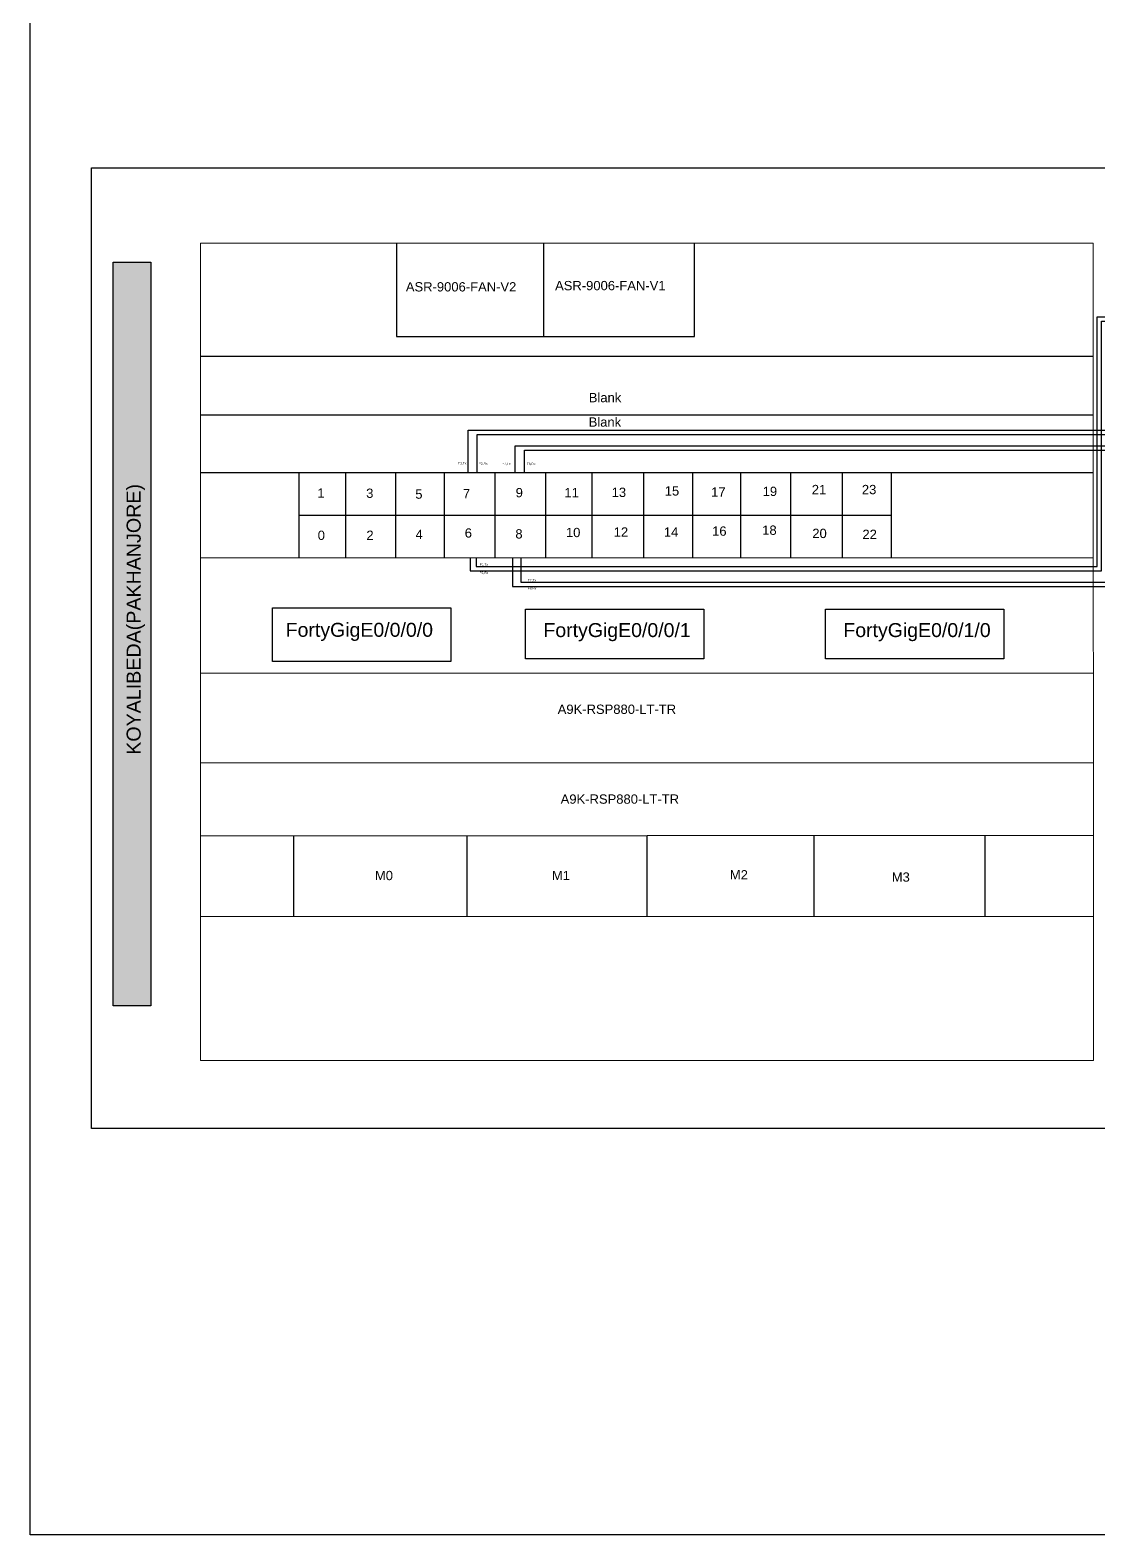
# Model space of a CAD drawing. Header units: millimetres. Extents: x -241534 to -119684, y -43519 to 17569.
# Drawn here: x -241534 to -214539, y -43519 to -5462 of the extents above; entities that cross this region are included whole.
import ezdxf

# ---------------------------------------------------------------- set-up
doc = ezdxf.new("R2010")
doc.units = ezdxf.units.MM
doc.layers.add('TAMPLATE', color=7, linetype='Continuous')
doc.styles.get("Standard").update_dxf_attribs({"font": 'arial.ttf'})

msp = doc.modelspace()

# ---------------------------------------------------------------- hatches: boundary and pattern name
h = msp.add_hatch()
h.set_pattern_fill('ANSI31', color=9, scale=10)
h.set_pattern_definition([(45, (-377064.0049, -3515.6975), (-0.883883476, 0.883883476), [])])
h.paths.add_polyline_path([(-238481, -11329), (-239437, -11329), (-239437, -30140), (-238481, -30140)])

# ---------------------------------------------------------------- linework, layer by layer
for p, q in [((-232275, -10854), (-232275, -13208)), ((-228554, -10854), (-228554, -13208)), ((-224737, -13208), (-224737, -10854)), ((-232275, -13208), (-224737, -13208)), ((-237230, -13709), (-214653, -13707)), ((-237230, -15193), (-214652, -15191)), ((-237230, -16649), (-214652, -16646)), ((-234738, -16649), (-234738, -18807)), ((-233559, -16649), (-233559, -18807)), ((-232295, -16649), (-232295, -18807)), ((-231069, -16649), (-231069, -18807)), ((-229786, -16649), (-229786, -18807)), ((-228504, -16649), (-228504, -18807)), ((-227331, -16649), (-227331, -18807)), ((-226030, -16649), (-226030, -18807)), ((-224785, -16649), (-224785, -18807)), ((-223576, -16649), (-223576, -18807)), ((-222311, -16649), (-222311, -18807)), ((-221002, -16649), (-221002, -18807)), ((-219764, -16649), (-219764, -18807)), ((-237230, -17039), (-237230, -17039)), ((-234738, -17728), (-219764, -17728)), ((-237230, -18807), (-214650, -18804)), ((-237230, -21722), (-214651, -21714)), ((-237230, -23993), (-214650, -23984)), ((-237230, -25835), (-214649, -25826)), ((-234874, -25834), (-234873, -27876)), ((-230490, -25832), (-230489, -27875)), ((-225939, -25830), (-225939, -27873)), ((-221721, -25829), (-221720, -27871)), ((-217397, -25827), (-217396, -27869)), ((-237230, -27877), (-214648, -27868))]:
    msp.add_line(p, q)
for points in [[(-241534, 17569), (-119684, 17569), (-119684, -43519), (-241534, -43519)], [(-235404, -20071), (-230897, -20071), (-230897, -21432), (-235404, -21432)], [(-229006, -20109), (-224498, -20109), (-224498, -21360), (-229006, -21360)], [(-221423, -20109), (-216916, -20109), (-216916, -21360), (-221423, -21360)]]:
    msp.add_lwpolyline(points, close=True)
at = {"color": 3}
msp.add_lwpolyline([(-239983, -8941), (-212212, -8941), (-212212, -33238), (-239983, -33238)], close=True, dxfattribs=at)
at = {"lineweight": 15}
msp.add_lwpolyline([(-237230, -10854), (-214655, -10854), (-214648, -31521), (-237230, -31521)], close=True, dxfattribs=at)
at = {"color": 18, "lineweight": 25, "true_color": 0x000000}
msp.add_lwpolyline([(-239437, -11329), (-238481, -11329), (-238481, -30140), (-239437, -30140)], close=True, dxfattribs=at)
at = {"color": 40, "true_color": 0xf8d731}
for points in [[(-230407, -19134), (-214448, -19134), (-214448, -12823), (-213504, -12823)], [(-230256, -19026), (-214557, -19026), (-214557, -12715), (-213504, -12715)], [(-229125, -19425), (-214221, -19425), (-214221, -12888), (-213504, -12888)], [(-229339, -19534), (-214113, -19534), (-214113, -12984)], [(-230461, -16648), (-230461, -15576)], [(-230461, -15576), (-212529, -15576), (-212524, -27712)], [(-230236, -16648), (-230236, -15685)], [(-230236, -15685), (-212658, -15685), (-212658, -27589)], [(-229272, -16648), (-229272, -15976)], [(-229272, -15976), (-212885, -15976), (-212885, -27412)], [(-229038, -16651), (-229038, -16085)], [(-229038, -16085), (-212994, -16085), (-212994, -27286)], [(-230407, -18806), (-230407, -19134)], [(-230256, -18806), (-230256, -19026)], [(-229339, -18806), (-229339, -19534)], [(-229125, -18806), (-229125, -19425)]]:
    msp.add_lwpolyline(points, dxfattribs=at)

# ---------------------------------------------------------------- texts
at = {"attachment_point": 1}
for s, insert, char_height, width in [('A9K-RSP880-LT-TR', (-228196, -22520), 235.17, 3139.53), ('A9K-RSP880-LT-TR', (-228121, -24792), 235.17, 3139.53), ('M0', (-232817, -26725), 235.2, 3504.99), ('M1', (-228342, -26725), 235.2, 3504.99), ('M2', (-223844, -26707), 235.2, 3504.99), ('M3', (-219750, -26764), 235.2, 3504.99)]:
    msp.add_mtext(s, dxfattribs=dict(at, insert=insert, char_height=char_height, width=width))
at = {"layer": 'TAMPLATE', "lineweight": 5}
for s, height, p in [('ASR-9006-FAN-V2', 235.17, (-232035, -12072)), ('ASR-9006-FAN-V1', 235.17, (-228262, -12041)), ('Blank ', 235.2, (-227410, -14874)), ('Blank', 235.2, (-227413, -15492)), ('F1,Tx', 58.8, (-230713, -16445)), ('F2,Rx', 58.8, (-230188, -16452)), ('F7,Tx', 58.8, (-229598, -16457)), ('F8,Rx', 58.8, (-228979, -16463)), ('1', 235, (-234272, -17287)), ('3', 235, (-233038, -17292)), ('5', 235, (-231796, -17314)), ('7', 235, (-230594, -17306)), ('9', 235, (-229258, -17277)), ('11', 235.2, (-228027, -17277)), ('13', 235.2, (-226832, -17269)), ('15', 235.2, (-225489, -17233)), ('17', 235.2, (-224316, -17262)), ('19', 235.2, (-223014, -17245)), ('21', 235.2, (-221772, -17199)), ('23', 235.2, (-220505, -17199)), ('0', 235, (-234263, -18355)), ('2', 235, (-233032, -18355)), ('4', 235, (-231789, -18332)), ('6', 235, (-230546, -18297)), ('8', 235, (-229266, -18320)), ('10', 235.2, (-227988, -18285)), ('12', 235.2, (-226780, -18273)), ('14', 235.2, (-225512, -18273)), ('16', 235.2, (-224292, -18250)), ('18', 235.2, (-223025, -18226)), ('20', 235.2, (-221759, -18308)), ('22', 235.2, (-220492, -18332)), ('F1,Tx', 58.8, (-230167, -19006)), ('F2,Rx', 58.8, (-230171, -19216)), ('F7,Tx', 58.8, (-228952, -19405)), ('F8,Rx', 58.8, (-228954, -19609)), ('FortyGigE0/0/0/0', 352.76, (-235073, -20805)), ('FortyGigE0/0/0/1', 352.76, (-228557, -20812)), ('FortyGigE0/0/1/0', 352.76, (-220974, -20812))]:
    msp.add_text(s, height=height, dxfattribs=at).set_placement(p)
at = {"layer": 'TAMPLATE', "color": 18, "true_color": 0x000000}
msp.add_text('KOYALIBEDA(PAKHANJORE)', height=355.75, rotation=90, dxfattribs=at).set_placement((-238739, -23789))

doc.saveas('drawing.dxf')
